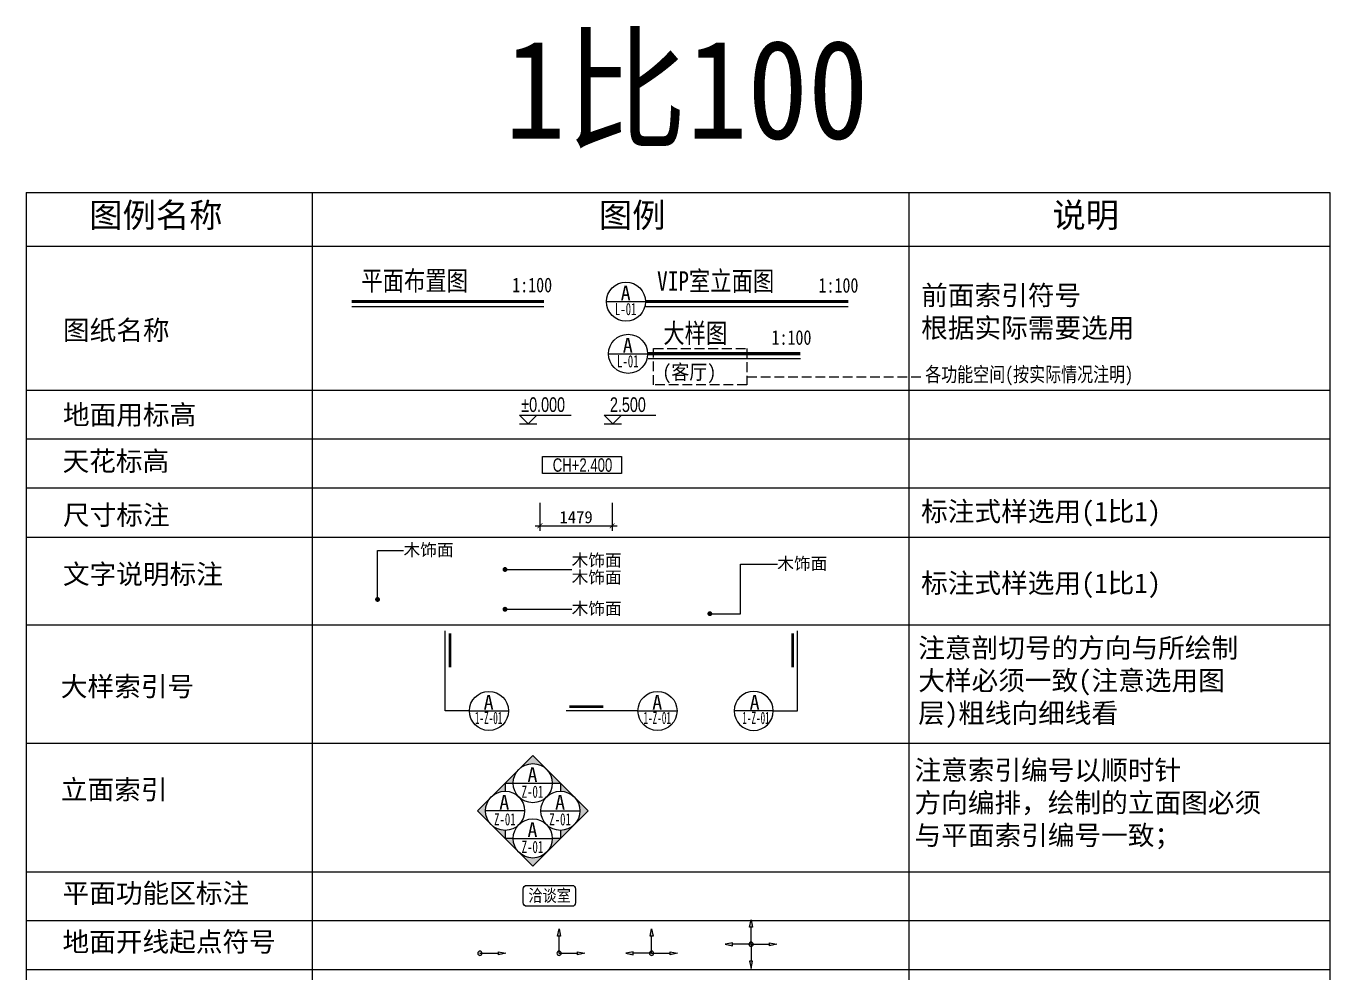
# Model space of a CAD drawing. Header units: millimetres. Extents: x -235126 to 312941, y -228449 to 114042.
# Drawn here: x -77685 to -51000, y 55358 to 74735 of the extents above; entities that cross this region are included whole.
import ezdxf
from ezdxf.enums import TextEntityAlignment as Align

# ---------------------------------------------------------------- set-up
doc = ezdxf.new("R2010")
doc.units = ezdxf.units.MM
doc.header["$LTSCALE"] = 800
doc.linetypes.add('DASH', pattern=[0.35, 0.25, -0.1])
doc.layers.get('DEFPOINTS').update_dxf_attribs({"color": 250})
for name, color, linetype in [('E立-ELEV6_LSCAPE', 8, 'Continuous'), ('FC-TEXT-地坪标注', 7, 'Continuous'), ('RC-天花标高', 7, 'Continuous')]:
    doc.layers.add(name, color=color, linetype=linetype)
doc.styles.add('DRAWING_NAME', font='simhei.ttf', dxfattribs={"width": 0.8})
doc.styles.add('HZDX', font='isocp3.shx', dxfattribs={"width": 0.8, "bigfont": 'hzdx.shx'})
doc.styles.get("Standard").update_dxf_attribs({"font": 'arial.ttf'})
doc.styles.add('宋-ZY', font='')
doc.styles.add('繁线体', font='simhei.ttf')
doc.styles.add('黑体', font='simhei.ttf', dxfattribs={"width": 0.8})
doc.styles.get('宋-ZY').set_extended_font_data('SimSun')
doc.dimstyles.new('1比100', dxfattribs={"dimscale": 100, "dimtxt": 2.5, "dimasz": 1, "dimexe": 1, "dimexo": 1.5, "dimgap": 0.5, "dimtad": 1, "dimdec": 0, "dimzin": 0, "dimdsep": 46, "dimtxsty": '宋-ZY', "dimblk": 'ARCHTICK', "dimcen": 0.09, "dimdle": 1, "dimclrd": 8, "dimclre": 8, "dimclrt": 2, "dimadec": 0, "dimazin": 0, "dimtfac": 1, "dimtdec": 0, "dimtix": 1, "dimtmove": 2, "dimatfit": 3, "dimldrblk": 'DOT', "dimfxl": 1, "dimtolj": 1, "dimtzin": 0, "dimlwd": -1, "dimlwe": -1, "dimarcsym": 0})

# ---------------------------------------------------------------- blocks, each defined once
blk = doc.blocks.new('CH+-')
at = {"color": 2}
blk.add_lwpolyline([(16.13, -1.75), (0, -1.75), (0, 1.75), (16.13, 1.75)], close=True, dxfattribs=at)
at = {"color": 4, "ltscale": 2, "width": 0.7}
blk.add_attdef('CH+2.400', text='', height=3.5, dxfattribs=at).set_placement((8.17, 0.01), align=Align.MIDDLE_CENTER)
blk = doc.blocks.new('_ArchTick')
at = {"color": 0, "linetype": 'ByBlock', "const_width": 0.15}
blk.add_lwpolyline([(-0.5, -0.5), (0.5, 0.5)], dxfattribs=at)
blk = doc.blocks.new('_Dot')
at = {"color": 0, "linetype": 'ByBlock', "lineweight": -2}
blk.add_line((-0.5, 0), (-1, 0), dxfattribs=at)
at = {"color": 0, "linetype": 'ByBlock', "const_width": 0.5}
blk.add_lwpolyline([(-0.25, 0, 1), (0.25, 0, 1)], format="xyb", close=True, dxfattribs=at)
blk = doc.blocks.new('*D44')
at = {"color": 8, "transparency": 16777216}
for p, q in [((-67168, 64978), (-67168, 64408)), ((-65689, 64978), (-65689, 64408)), ((-67268, 64508), (-65589, 64508))]:
    blk.add_line(p, q, dxfattribs=at)
at = {"layer": 'DEFPOINTS', "color": 0, "transparency": 16777216}
for p in [(-67168, 65128), (-65689, 65128), (-65689, 64508)]:
    blk.add_point(p, dxfattribs=at)
at = {"color": 8, "transparency": 16777216, "xscale": 100, "yscale": 100, "zscale": 100, "rotation": 180}
blk.add_blockref('_ArchTick', (-67168, 64508), dxfattribs=at)
at = {"color": 8, "transparency": 16777216, "xscale": 100, "yscale": 100, "zscale": 100}
blk.add_blockref('_ArchTick', (-65689, 64508), dxfattribs=at)
at = {"color": 2, "transparency": 16777216, "insert": (-66428, 64683), "char_height": 250, "attachment_point": 5, "style": '宋-ZY'}
blk.add_mtext('\\A1;1479', dxfattribs=at)
blk = doc.blocks.new('A$C4FBA2034')
at = {"color": 4, "style": '黑体', "width": 0.8}
blk.add_attdef('平面布置图', text='', height=4, dxfattribs=at).set_placement((23.6, 1.17), align=Align.RIGHT)
blk.add_attdef('1:1', (32.66, 0.79), '', height=3, dxfattribs=at)
blk = doc.blocks.new('CCPP')
h = blk.add_hatch(color=2)
h.paths.add_polyline_path([(-0.31, -3.5), (0.31, -3.5), (0, -5)])
edge = h.paths.add_edge_path()
edge.add_ellipse((0, 0), major_axis=(0.31, 0.31), ratio=1, start_angle=45, end_angle=225, ccw=False)
edge.add_ellipse((0, 0), major_axis=(0.31, 0.31), ratio=1, start_angle=225, end_angle=405, ccw=False)
h.paths.add_polyline_path([(-5.29, 0), (-3.79, 0.31), (-3.79, -0.31)])
at = {"color": 2}
for p, q in [((-5.29, 0), (-3.79, 0.31)), ((-3.79, -0.31), (-5.29, 0)), ((-3.79, 0.31), (-3.79, -0.31)), ((0, 0), (-3.79, 0)), ((0, 0), (0, -3.5)), ((-0.31, -3.5), (0.31, -3.5)), ((0, -5), (-0.31, -3.5)), ((0.31, -3.5), (0, -5))]:
    blk.add_line(p, q, dxfattribs=at)
at = {"color": 2, "extrusion": (0, 0, -1)}
blk.add_ellipse((0, 0), major_axis=(-0.31, 0.31), ratio=1, start_param=4.712389, end_param=10.995574, dxfattribs=at)
blk = doc.blocks.new('KKXXFF1')
h = blk.add_hatch(color=2)
h.paths.add_polyline_path([(5.29, 0), (3.79, 0.31), (3.79, -0.31)])
edge = h.paths.add_edge_path()
edge.add_ellipse((0, 0), major_axis=(0.31, -0.31), ratio=1, start_angle=45, end_angle=90)
edge.add_ellipse((0, 0), major_axis=(0.31, -0.31), ratio=1, start_angle=-270, end_angle=45)
at = {"color": 2}
for p, q in [((0, 0), (3.79, 0)), ((3.79, 0.31), (5.29, 0)), ((3.79, -0.31), (3.79, 0.31)), ((5.29, 0), (3.79, -0.31))]:
    blk.add_line(p, q, dxfattribs=at)
at = {"color": 2, "extrusion": (0, 0, -1)}
blk.add_ellipse((0, 0), major_axis=(0.31, -0.31), ratio=1, start_param=4.712389, end_param=10.995574, dxfattribs=at)
blk = doc.blocks.new('KKXXFF3')
h = blk.add_hatch(color=2)
edge = h.paths.add_edge_path()
edge.add_ellipse((0, 0), major_axis=(0.31, -0.31), ratio=1, start_angle=0, end_angle=360, ccw=False)
h.paths.add_polyline_path([(0.31, 3.5), (-0.31, 3.5), (0, 5)])
h.paths.add_polyline_path([(5.29, 0), (3.79, -0.31), (3.79, 0.31)])
h.paths.add_polyline_path([(-5.29, 0), (-3.79, -0.31), (-3.79, 0.31)])
at = {"color": 2}
for p, q in [((-0.31, 3.5), (0, 5)), ((0.31, 3.5), (-0.31, 3.5)), ((0, 5), (0.31, 3.5)), ((0, 0), (0, 3.5)), ((-3.79, 0.31), (-5.29, 0)), ((-3.79, -0.31), (-3.79, 0.31)), ((0, 0), (-3.79, 0)), ((0, 0), (3.79, 0)), ((3.79, 0.31), (5.29, 0)), ((3.79, -0.31), (3.79, 0.31)), ((-5.29, 0), (-3.79, -0.31)), ((5.29, 0), (3.79, -0.31))]:
    blk.add_line(p, q, dxfattribs=at)
at = {"color": 2, "extrusion": (0, 0, -1)}
blk.add_ellipse((0, 0), major_axis=(0.31, -0.31), ratio=1, start_param=4.712389, end_param=10.995574, dxfattribs=at)
blk = doc.blocks.new('KKXXFF4')
h = blk.add_hatch(color=2)
edge = h.paths.add_edge_path()
edge.add_ellipse((0, 0), major_axis=(0.31, -0.31), ratio=1, start_angle=0, end_angle=360, ccw=False)
h.paths.add_polyline_path([(5.29, 0), (3.79, -0.31), (3.79, 0.31)])
h.paths.add_polyline_path([(0, 5), (0.31, 3.5), (-0.31, 3.5)])
h.paths.add_polyline_path([(0.31, -3.5), (-0.31, -3.5), (0, -5)])
h.paths.add_polyline_path([(-5.29, 0), (-3.79, -0.31), (-3.79, 0.31)])
at = {"color": 2}
for p, q in [((-0.31, 3.5), (0, 5)), ((0.31, 3.5), (-0.31, 3.5)), ((0, 5), (0.31, 3.5)), ((0, 0), (0, 3.5)), ((-3.79, 0.31), (-5.29, 0)), ((-3.79, -0.31), (-3.79, 0.31)), ((0, 0), (-3.79, 0)), ((0, 0), (3.79, 0)), ((3.79, 0.31), (5.29, 0)), ((3.79, -0.31), (3.79, 0.31)), ((-5.29, 0), (-3.79, -0.31)), ((0, 0), (0, -3.5)), ((5.29, 0), (3.79, -0.31)), ((-0.31, -3.5), (0, -5)), ((0.31, -3.5), (-0.31, -3.5)), ((0, -5), (0.31, -3.5))]:
    blk.add_line(p, q, dxfattribs=at)
at = {"color": 2, "extrusion": (0, 0, -1)}
blk.add_ellipse((0, 0), major_axis=(0.31, -0.31), ratio=1, start_param=4.712389, end_param=10.995574, dxfattribs=at)
blk = doc.blocks.new('A$C64543D7B')
at = {"color": 2}
blk.add_line((0.06, 4), (8.06, 4), dxfattribs=at)
blk.add_circle((4.06, 4), 4, dxfattribs=at)
at = {"color": 6, "style": '黑体'}
blk.add_attdef('方向', text='', height=2.74, dxfattribs=at).set_placement((4, 5.77), align=Align.MIDDLE_CENTER)
at = {"color": 6, "style": 'HZDX', "width": 0.5}
blk.add_attdef('图号', text='', height=2.47, dxfattribs=at).set_placement((4, 2.26), align=Align.MIDDLE_CENTER)
blk = doc.blocks.new('SS111')
h = blk.add_hatch(color=2)
h.paths.add_polyline_path([(-2.83, 6.83), (-5.66, 4), (-4, 4, -0.198912)])
h.paths.add_polyline_path([(0, 9.66), (-2.83, 6.83, -0.414214), (2.83, 6.83)])
h.paths.add_polyline_path([(2.83, 6.83, -0.198912), (4, 4), (5.66, 4)])
at = {"color": 2}
blk.add_line((-4, 4), (4, 4), dxfattribs=at)
blk.add_lwpolyline([(4, 4), (5.66, 4), (0, 9.66), (-5.66, 4), (-4, 4)], dxfattribs=at)
blk.add_circle((0, 4), 4, dxfattribs=at)
at = {"color": 7, "style": '黑体'}
blk.add_attdef('方向', text='', height=3, dxfattribs=at).set_placement((-0.06, 5.77), align=Align.MIDDLE_CENTER)
at = {"color": 2, "style": 'HZDX', "width": 0.6}
blk.add_attdef('图号', text='', height=3, dxfattribs=at).set_placement((-0.06, 2.26), align=Align.MIDDLE_CENTER)
blk = doc.blocks.new('SS222')
h = blk.add_hatch(color=2)
h.paths.add_polyline_path([(6.83, 2.83), (4, 5.66), (4, 4, -0.198912)])
h.paths.add_polyline_path([(9.66, 0), (6.83, 2.83, -0.414214), (6.83, -2.83)])
h.paths.add_polyline_path([(6.83, -2.83, -0.198912), (4, -4), (4, -5.66)])
at = {"color": 2}
blk.add_line((0, 0), (8, 0), dxfattribs=at)
blk.add_lwpolyline([(4, -4), (4, -5.66), (9.66, 0), (4, 5.66), (4, 4)], dxfattribs=at)
blk.add_circle((4, 0), 4, dxfattribs=at)
at = {"color": 7, "style": '黑体'}
blk.add_attdef('方向', text='', height=3, dxfattribs=at).set_placement((3.94, 1.77), align=Align.MIDDLE_CENTER)
at = {"color": 2, "style": 'HZDX', "width": 0.6}
blk.add_attdef('图号', text='', height=3, dxfattribs=at).set_placement((3.94, -1.74), align=Align.MIDDLE_CENTER)
blk = doc.blocks.new('SS333')
h = blk.add_hatch(color=2)
h.paths.add_polyline_path([(2.89, -4.6), (5.72, -1.77), (4.06, -1.77, -0.198912)])
h.paths.add_polyline_path([(0.06, -7.42), (2.89, -4.6, -0.414214), (-2.77, -4.6)])
h.paths.add_polyline_path([(-2.77, -4.6, -0.198912), (-3.94, -1.77), (-5.6, -1.77)])
at = {"color": 2}
blk.add_line((-3.94, -1.77), (4.06, -1.77), dxfattribs=at)
blk.add_lwpolyline([(-3.94, -1.77), (-5.59, -1.77), (0.06, -7.42), (5.72, -1.77), (4.06, -1.77)], dxfattribs=at)
blk.add_circle((0.06, -1.77), 4, dxfattribs=at)
at = {"color": 7, "style": '黑体'}
blk.add_attdef('方向', text='', height=3, dxfattribs=at).set_placement((0, 0), align=Align.MIDDLE_CENTER)
at = {"color": 2, "style": 'HZDX', "width": 0.6}
blk.add_attdef('图号', text='', height=3, dxfattribs=at).set_placement((0, -3.51), align=Align.MIDDLE_CENTER)
blk = doc.blocks.new('SS444')
h = blk.add_hatch(color=2)
h.paths.add_polyline_path([(-6.83, 2.83), (-4, 5.66), (-4, 4, 0.198912)])
h.paths.add_polyline_path([(-9.66, 0), (-6.83, 2.83, 0.414214), (-6.83, -2.83)])
h.paths.add_polyline_path([(-6.83, -2.83, 0.198912), (-4, -4), (-4, -5.66)])
at = {"color": 2}
blk.add_line((0, 0), (-8, 0), dxfattribs=at)
blk.add_lwpolyline([(-4, -4), (-4, -5.66), (-9.66, 0), (-4, 5.66), (-4, 4)], dxfattribs=at)
blk.add_circle((-4, 0), 4, dxfattribs=at)
at = {"color": 7, "style": '黑体'}
blk.add_attdef('方向', text='', height=3, rotation=0, dxfattribs=at).set_placement((-3.16, 1.77), align=Align.MIDDLE_CENTER)
at = {"color": 2, "style": 'HZDX', "width": 0.6}
blk.add_attdef('图号', text='', height=3, rotation=0, dxfattribs=at).set_placement((-3.46, -1.74), align=Align.MIDDLE_CENTER)
blk = doc.blocks.new('A$C60323B29')
at = {"color": 2}
blk.add_line((0, 0), (3.52, 0), dxfattribs=at)
blk.add_lwpolyline([(3.52, 1.76), (1.76, 0), (0, 1.76), (10.56, 1.76)], dxfattribs=at)
at = {"color": 7, "ltscale": 2, "style": 'HZDX', "width": 0.8}
blk.add_attdef('%%P0.000', text='', height=2.64, dxfattribs=at).set_placement((4.84, 3.42), align=Align.MIDDLE_CENTER)

msp = doc.modelspace()

# ---------------------------------------------------------------- linework, layer by layer
for p, q in [((-77685.1, 71331.9), (-77685.1, 35428.4)), ((-77685.1, 71331.9), (-50999.9, 71331.9)), ((-71832.4, 71331.9), (-71832.4, 35428.4)), ((-59617.1, 71331.9), (-59617.1, 35428.4)), ((-50999.9, 71331.9), (-50999.9, 35428.4)), ((-77685.1, 70231.9), (-50999.9, 70231.9)), ((-77685.1, 67284.6), (-50999.9, 67284.6)), ((-77685.1, 66284.6), (-50999.9, 66284.6)), ((-77685.1, 65284.6), (-50999.9, 65284.6)), ((-77685.1, 64278.3), (-50999.9, 64278.3)), ((-77685.1, 62478.3), (-50999.9, 62478.3)), ((-77685.1, 62478.3), (-50999.9, 62478.3)), ((-77685.1, 60062.1), (-50999.9, 60062.1)), ((-77685.1, 57428.4), (-50999.9, 57428.4)), ((-77685.1, 56428.4), (-50999.9, 56428.4)), ((-77685.1, 55428.4), (-50999.9, 55428.4)), ((-77685.1, 55428.4), (-50999.9, 55428.4))]:
    msp.add_line(p, q)
at = {"color": 7}
for p, q in [((-71015, 68997.9), (-67085.3, 68997.9)), ((-64999, 68997.9), (-60857.7, 68997.9)), ((-64955.9, 67930.1), (-61838.4, 67930.1))]:
    msp.add_line(p, q, dxfattribs=at)
at = {"color": 1, "linetype": 'DASH'}
msp.add_line((-62930.3, 67553.9), (-59328.1, 67553.9), dxfattribs=at)
at = {"color": 1, "const_width": 64}
for points in [[(-71023.1, 69097.9), (-67085.3, 69097.9)], [(-65007.1, 69097.9), (-60857.7, 69097.9)], [(-64964, 68030.1), (-61838.4, 68030.1)]]:
    msp.add_lwpolyline(points, dxfattribs=at)
at = {"color": 1, "linetype": 'DASH'}
msp.add_lwpolyline([(-64842, 68134.9), (-62930.3, 68134.9), (-62930.3, 67390.4), (-64842, 67390.4)], close=True, dxfattribs=at)
at = {"color": 2}
for points in [[(-68611.8, 60719.9), (-69111.1, 60719.9), (-69111.1, 62355.7)], [(-62393.9, 60719.9), (-61894.7, 60719.9), (-61894.7, 62355.7)], [(-65161.5, 60719.9), (-66631.3, 60719.9)]]:
    msp.add_lwpolyline(points, dxfattribs=at)
at = {"color": 2, "const_width": 54}
for points in [[(-69007.6, 61609.6), (-69007.6, 62306.6)], [(-61998.1, 61609.6), (-61998.1, 62306.6)], [(-65869.7, 60805.2), (-66566.7, 60805.2)]]:
    msp.add_lwpolyline(points, dxfattribs=at)
at = {"layer": 'E立-ELEV6_LSCAPE', "color": 0}
msp.add_lwpolyline([(-67434.6, 57149.4), (-66513.2, 57149.4, -0.4142136), (-66438.2, 57074.4), (-66438.2, 56795.9, -0.4142136), (-66513.2, 56720.9), (-67434.6, 56720.9, -0.4142136), (-67509.6, 56795.9), (-67509.6, 57074.4, -0.4142136)], format="xyb", close=True, dxfattribs=at)

# ---------------------------------------------------------------- block references
at = {"color": 7}
ref = msp.add_blockref('A$C4FBA2034', (-71001.4, 69208.2), dxfattribs=dict(at, xscale=100, yscale=100, zscale=100))
ref.add_attrib('1:1', '1:100', (-67735, 69286.9), dxfattribs={"height": 300, "style": '黑体', "width": 0.8})
ref.add_attrib('平面布置图', '平面布置图', dxfattribs={"height": 400, "style": '黑体', "width": 0.8}).set_placement((-68640.9, 69325.1), align=Align.RIGHT)
ref = msp.add_blockref('A$C4FBA2034', (-64732.6, 69201.5), dxfattribs=dict(at, xscale=100, yscale=100, zscale=100))
ref.add_attrib('1:1', '1:100', (-61466.2, 69280.2), dxfattribs={"height": 300, "style": '黑体', "width": 0.8})
ref.add_attrib('平面布置图', 'VIP室立面图', dxfattribs={"height": 400, "style": '黑体', "width": 0.8}).set_placement((-62372.2, 69318.4), align=Align.RIGHT)
at = {"color": 1}
ref = msp.add_blockref('A$C64543D7B', (-65813.4, 68695.2), dxfattribs=dict(at, xscale=100, yscale=100, zscale=100))
ref.add_attrib('方向', 'A', dxfattribs={"color": 7, "height": 300, "style": '黑体'}).set_placement((-65413.2, 69272), align=Align.MIDDLE_CENTER)
ref.add_attrib('图号', 'L-01', dxfattribs={"color": 7, "height": 250, "style": '宋-ZY', "width": 0.65}).set_placement((-65413.2, 68943.9), align=Align.MIDDLE_CENTER)
at = {"color": 7}
ref = msp.add_blockref('A$C4FBA2034', (-65694.3, 68133.8), dxfattribs=dict(at, xscale=100, yscale=100, zscale=100))
ref.add_attrib('1:1', '1:100', (-62427.9, 68212.4), dxfattribs={"height": 300, "style": '黑体', "width": 0.8})
ref.add_attrib('平面布置图', '大样图', dxfattribs={"height": 400, "style": '黑体', "width": 0.8}).set_placement((-63333.9, 68250.7), align=Align.RIGHT)
at = {"color": 1}
ref = msp.add_blockref('A$C64543D7B', (-65770.2, 67627.4), dxfattribs=dict(at, xscale=100, yscale=100, zscale=100))
ref.add_attrib('方向', 'A', dxfattribs={"color": 7, "height": 300, "style": '黑体'}).set_placement((-65370.1, 68204.2), align=Align.MIDDLE_CENTER)
ref.add_attrib('图号', 'L-01', dxfattribs={"color": 7, "height": 250, "style": '宋-ZY', "width": 0.65}).set_placement((-65370.1, 67876.1), align=Align.MIDDLE_CENTER)
ref = msp.add_blockref('A$C64543D7B', (-68618.1, 60319.9), dxfattribs=dict(at, xscale=100, yscale=100, zscale=100))
ref.add_attrib('方向', 'A', dxfattribs={"color": 7, "height": 300, "style": '黑体'}).set_placement((-68217.9, 60896.7), align=Align.MIDDLE_CENTER)
ref.add_attrib('图号', '1-Z-01', dxfattribs={"color": 7, "height": 250, "style": '宋-ZY', "width": 0.55}).set_placement((-68217.9, 60576.9), align=Align.MIDDLE_CENTER)
ref = msp.add_blockref('A$C64543D7B', (-65167.8, 60319.9), dxfattribs=dict(at, xscale=100, yscale=100, zscale=100))
ref.add_attrib('方向', 'A', dxfattribs={"color": 7, "height": 300, "style": '黑体'}).set_placement((-64767.6, 60896.7), align=Align.MIDDLE_CENTER)
ref.add_attrib('图号', '1-Z-01', dxfattribs={"color": 7, "height": 250, "style": '宋-ZY', "width": 0.55}).set_placement((-64767.6, 60576.9), align=Align.MIDDLE_CENTER)
ref = msp.add_blockref('A$C64543D7B', (-62387.6, 60319.9), dxfattribs=dict(at, xscale=-100, yscale=100, zscale=100))
ref.add_attrib('方向', 'A', dxfattribs={"color": 7, "height": 300, "style": '黑体'}).set_placement((-62774.2, 60896.7), align=Align.MIDDLE_CENTER)
ref.add_attrib('图号', '1-Z-01', dxfattribs={"color": 7, "height": 250, "style": '宋-ZY', "width": 0.55}).set_placement((-62745.8, 60576.9), align=Align.MIDDLE_CENTER)
ref = msp.add_blockref('SS111', (-67315.2, 58840.7), dxfattribs=dict(xscale=100, yscale=100, zscale=100))
ref.add_attrib('方向', 'A', dxfattribs={"color": 7, "height": 300, "style": '黑体'}).set_placement((-67321.3, 59417.5), align=Align.MIDDLE_CENTER)
ref.add_attrib('图号', 'Z-01', dxfattribs={"color": 7, "height": 250, "style": '宋-ZY', "width": 0.65}).set_placement((-67321.3, 59066.9), align=Align.MIDDLE_CENTER)
ref = msp.add_blockref('SS444', (-67480.7, 58675.2), dxfattribs=dict(xscale=100, yscale=100, zscale=100))
ref.add_attrib('方向', 'A', dxfattribs={"color": 7, "height": 300, "rotation": 0, "style": '黑体'}).set_placement((-67898.2, 58852), align=Align.MIDDLE_CENTER)
ref.add_attrib('图号', 'Z-01', dxfattribs={"color": 7, "height": 250, "rotation": 0, "style": '宋-ZY', "width": 0.65}).set_placement((-67886.3, 58501.4), align=Align.MIDDLE_CENTER)
ref = msp.add_blockref('SS222', (-67149.7, 58675.2), dxfattribs=dict(xscale=100, yscale=100, zscale=100))
ref.add_attrib('方向', 'A', dxfattribs={"color": 7, "height": 300, "style": '黑体'}).set_placement((-66755.8, 58852), align=Align.MIDDLE_CENTER)
ref.add_attrib('图号', 'Z-01', dxfattribs={"color": 7, "height": 250, "style": '宋-ZY', "width": 0.65}).set_placement((-66755.8, 58501.4), align=Align.MIDDLE_CENTER)
ref = msp.add_blockref('SS333', (-67321.3, 58286.5), dxfattribs=dict(xscale=100, yscale=100, zscale=100))
ref.add_attrib('方向', 'A', dxfattribs={"color": 7, "height": 300, "style": '黑体'}).set_placement((-67321.3, 58286.5), align=Align.MIDDLE_CENTER)
ref.add_attrib('图号', 'Z-01', dxfattribs={"color": 7, "height": 250, "style": '宋-ZY', "width": 0.65}).set_placement((-67321.3, 57935.9), align=Align.MIDDLE_CENTER)
at = {"xscale": 100, "yscale": 100, "zscale": 100}
for name, p in [('KKXXFF4', (-62847.8, 55945.4)), ('KKXXFF3', (-64881.8, 55761.3)), ('KKXXFF1', (-68397.2, 55761.3))]:
    msp.add_blockref(name, p, dxfattribs=at)
at = {"xscale": 100, "yscale": 100, "zscale": 100, "rotation": 179.9999999995049}
msp.add_blockref('CCPP', (-66776.9, 55761.3), dxfattribs=at)
at = {"layer": 'FC-TEXT-地坪标注'}
ref = msp.add_blockref('A$C60323B29', (-67585.8, 66595.6), dxfattribs=dict(at, xscale=100, yscale=100, zscale=100))
ref.add_attrib('%%P0.000', '%%P0.000', dxfattribs={"layer": '0', "color": 7, "ltscale": 2, "height": 300, "width": 0.7}).set_placement((-67102, 66987.6), align=Align.MIDDLE_CENTER)
ref = msp.add_blockref('A$C60323B29', (-65851.9, 66595.6), dxfattribs=dict(at, xscale=100, yscale=100, zscale=100))
ref.add_attrib('%%P0.000', '2.500', dxfattribs={"layer": '0', "color": 7, "ltscale": 2, "height": 300, "width": 0.7}).set_placement((-65368.2, 66987.6), align=Align.MIDDLE_CENTER)
at = {"layer": 'RC-天花标高'}
ref = msp.add_blockref('CH+-', (-67114, 65750.9), dxfattribs=dict(at, xscale=100, yscale=100, zscale=100))
ref.add_attrib('CH+2.400', 'CH+2.400', dxfattribs={"layer": '0', "color": 7, "ltscale": 2, "height": 275, "width": 0.7}).set_placement((-66296.7, 65751.5), align=Align.MIDDLE_CENTER)

# ---------------------------------------------------------------- texts
at = {"color": 7, "style": 'DRAWING_NAME', "width": 0.9}
msp.add_text('(客厅)', height=300, dxfattribs=at).set_placement((-64662.5, 67505))
at = {"style": '宋-ZY', "width": 0.85}
msp.add_text('洽谈室', height=250, dxfattribs=at).set_placement((-66970.6, 56941.7), align=Align.MIDDLE_CENTER)
at = {"attachment_point": 4}
for s, insert, char_height, style in [('图例名称', (-76392.2, 70836.8), 500, '繁线体'), ('图例', (-65961.3, 70836.8), 500, '繁线体'), ('说明', (-56680.2, 70836.8), 500, '繁线体'), ('前面索引符号\\P根据实际需要选用', (-59366.1, 68868.1), 400, '繁线体'), ('图纸名称', (-76930.2, 68489), 400, '繁线体'), ('地面用标高', (-76930.2, 66757.5), 400, '繁线体'), ('天花标高', (-76939, 65810.7), 400, '繁线体'), ('尺寸标注', (-76930.2, 64705.6), 400, '繁线体'), ('标注式样选用(1比1)', (-59366.1, 64749.5), 400, '繁线体'), ('木饰面', (-69958.8, 64001.9), 250, '宋-ZY'), ('文字说明标注', (-76930.2, 63495.7), 400, '繁线体'), ('木饰面', (-62308.9, 63721.7), 250, '宋-ZY'), ('标注式样选用(1比1)', (-59366.1, 63282.3), 400, '繁线体'), ('{\\H1x;木饰面}', (-66518.7, 62800), 250, '宋-ZY'), ('注意剖切号的方向与所绘制\\P大样必须一致(注意选用图\\P层)粗线向细线看', (-59425.7, 61289.3), 400, '繁线体'), ('大样索引号', (-76974.4, 61198.1), 400, '繁线体'), ('注意索引编号以顺时针\\P方向编排，绘制的立面图必须\\P与平面索引编号一致；', (-59502, 58797.8), 400, '繁线体'), ('立面索引', (-76974.4, 59088.2), 400, '繁线体'), ('平面功能区标注', (-76939, 56968.1), 400, '繁线体'), ('地面开线起点符号', (-76939, 55970), 400, '繁线体')]:
    msp.add_mtext(s, dxfattribs=dict(at, insert=insert, char_height=char_height, style=style))
at = {"color": 7, "insert": (-59283.2, 67567.8), "char_height": 300, "attachment_point": 4, "style": 'DRAWING_NAME'}
msp.add_mtext('各功能空间(按实际情况注明)', dxfattribs=at)
at = {"insert": (-66518.7, 63614.7), "char_height": 250, "attachment_point": 4, "line_spacing_factor": 0.84, "style": '宋-ZY'}
msp.add_mtext('木饰面\\P木饰面', dxfattribs=at)
at = {"layer": 'DEFPOINTS', "color": 40, "style": 'DRAWING_NAME', "width": 0.9}
msp.add_text('1比100', height=2025, dxfattribs=at).set_placement((-67886.9, 72428.7))

# ---------------------------------------------------------------- dimensions: what is measured, and where the dimension line sits
dim = msp.add_aligned_dim(p1=(-67167.9, 65128.5), p2=(-65689, 65128.5), distance=-620.9, dimstyle='1比100')
dim.commit()
dim.dimension.update_dxf_attribs({"geometry": '*D44', "text_midpoint": (-66428.4, 64682.6)})

# ---------------------------------------------------------------- leaders
at = {"color": 4, "ltscale": 2}
msp.add_leader([(-70491.7, 63001.3), (-70491.7, 64001.9), (-69958.8, 64001.9)], dimstyle='1比100', dxfattribs=at)
for points in [[(-67883, 63614.7), (-66518.7, 63614.7)], [(-63690.8, 62708.8), (-63062.5, 62708.8), (-63062.5, 63721.7), (-62309.1, 63721.7)], [(-67883, 62800), (-66518.7, 62800)]]:
    msp.add_leader(points, dimstyle='1比100')

doc.saveas('drawing.dxf')
